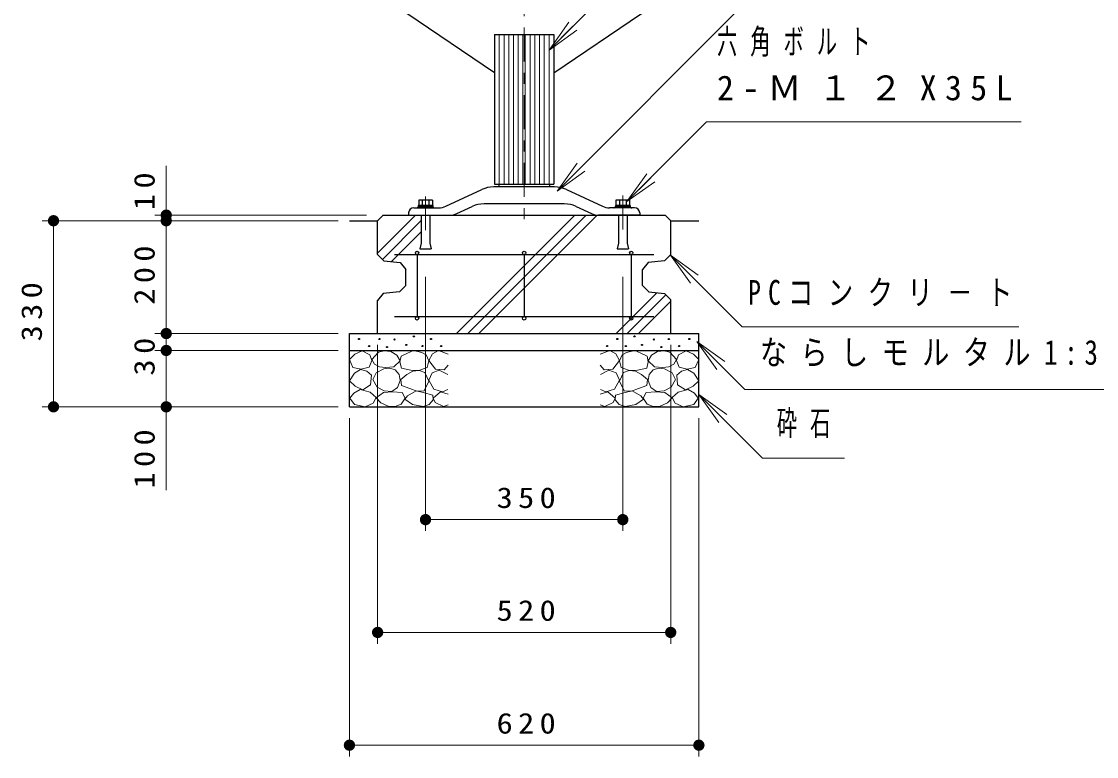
# Model space of a CAD drawing. Units: millimetres on the paper, scale 1:20. Extents: x -365 to 12, y -47 to 257.
# Drawn here: x -153.5 to -58.2, y 63.9 to 129 of the extents above; entities that cross this region are included whole.
import ezdxf

# ---------------------------------------------------------------- set-up
doc = ezdxf.new("R2010")
doc.units = ezdxf.units.MM
doc.linetypes.add('USER2', pattern=[6, 3, -1, 1, -1])
doc.layers.add('LY_1', color=7, linetype='Continuous', lineweight=25)
doc.styles.add('ＭＳ ゴシック', font='')
doc.styles.get('ＭＳ ゴシック').set_extended_font_data('MS Gothic')

# ---------------------------------------------------------------- blocks, each defined once
blk = doc.blocks.new('filled_dot')
at = {"color": 0, "linetype": 'Continuous', "lineweight": -2, "const_width": 1.25}
blk.add_lwpolyline([(-0.625, 0, 1), (0.625, 0, 1)], format="xyb", close=True, dxfattribs=at)

msp = doc.modelspace()

# ---------------------------------------------------------------- linework, layer by layer
at = {"layer": 'LY_1', "linetype": 'USER2', "lineweight": 13}
for p, q in [((-108.927, 134.48), (-108.927, 110.634)), ((-117.677, 113.509), (-117.677, 109.828)), ((-100.177, 113.578), (-100.177, 109.929))]:
    msp.add_line(p, q, dxfattribs=at)
at = {"layer": 'LY_1'}
for p, q in [((-111.552, 124.482), (-119.344, 129.738)), ((-106.302, 124.482), (-98.509, 129.738)), ((-111.552, 127.853), (-106.302, 127.853)), ((-111.552, 127.853), (-111.552, 114.603)), ((-106.302, 127.853), (-106.302, 114.603)), ((-111.552, 114.603), (-106.302, 114.603)), ((-111.177, 114.603), (-111.177, 114.353)), ((-106.677, 114.603), (-106.677, 114.353)), ((-115.877, 112.642), (-112.676, 114.122)), ((-106.227, 114.353), (-111.627, 114.353)), ((-105.177, 114.122), (-101.976, 112.642)), ((-118.397, 112.533), (-118.356, 112.574)), ((-118.327, 112.718), (-118.327, 112.603)), ((-117.027, 112.718), (-118.327, 112.718)), ((-118.285, 112.603), (-117.068, 112.603)), ((-118.283, 113.168), (-118.283, 112.718)), ((-117.07, 113.168), (-118.283, 113.168)), ((-117.98, 113.168), (-117.98, 112.718)), ((-117.373, 113.168), (-117.373, 112.718)), ((-117.07, 113.168), (-117.07, 112.718)), ((-117.027, 112.718), (-117.027, 112.603)), ((-116.997, 112.574), (-116.956, 112.532)), ((-114.9, 111.992), (-113.537, 112.622)), ((-105.366, 112.853), (-112.488, 112.853)), ((-104.316, 112.622), (-102.953, 111.992)), ((-100.856, 112.574), (-100.897, 112.532)), ((-99.527, 112.718), (-100.827, 112.718)), ((-100.827, 112.718), (-100.827, 112.603)), ((-99.568, 112.603), (-100.785, 112.603)), ((-100.783, 113.168), (-100.783, 112.718)), ((-99.57, 113.168), (-100.783, 113.168)), ((-100.48, 113.168), (-100.48, 112.718)), ((-99.873, 113.168), (-99.873, 112.718)), ((-99.57, 113.168), (-99.57, 112.718)), ((-99.527, 112.718), (-99.527, 112.603)), ((-99.456, 112.532), (-99.497, 112.574)), ((-121.927, 111.353), (-121.427, 111.853)), ((-121.427, 111.853), (-96.427, 111.853)), ((-119.177, 112.053), (-119.177, 111.853)), ((-119.177, 111.853), (-115.53, 111.853)), ((-119.177, 111.853), (-115.53, 111.853)), ((-118.727, 112.503), (-116.507, 112.503)), ((-118.051, 111.853), (-118.051, 109.355)), ((-117.301, 111.853), (-117.301, 109.352)), ((-98.677, 111.853), (-102.323, 111.853)), ((-98.677, 111.853), (-102.323, 111.853)), ((-99.127, 112.503), (-101.347, 112.503)), ((-100.551, 111.853), (-100.551, 109.355)), ((-99.801, 111.853), (-99.801, 109.352)), ((-98.677, 112.053), (-98.677, 111.853)), ((-95.926, 111.353), (-96.426, 111.853)), ((-124.426, 111.353), (-121.926, 111.353)), ((-121.926, 108.353), (-121.926, 111.353)), ((-95.926, 111.353), (-93.426, 111.353)), ((-95.926, 108.353), (-95.926, 111.353)), ((-118.052, 109.353), (-118.177, 108.853)), ((-118.176, 108.853), (-117.176, 108.853)), ((-117.302, 109.353), (-117.177, 108.853)), ((-100.552, 109.353), (-100.677, 108.853)), ((-100.676, 108.853), (-99.676, 108.853)), ((-99.802, 109.353), (-99.677, 108.853)), ((-121.926, 108.353), (-121.371, 107.798)), ((-121.371, 107.798), (-119.924, 107.653)), ((-120.427, 108.353), (-97.427, 108.353)), ((-118.427, 108.353), (-118.427, 102.853)), ((-108.927, 108.353), (-108.927, 102.853)), ((-99.427, 108.353), (-99.427, 102.853)), ((-96.482, 107.798), (-97.929, 107.653)), ((-95.926, 108.353), (-96.482, 107.798)), ((-119.924, 107.653), (-119.427, 107.045)), ((-119.426, 105.603), (-119.426, 107.045)), ((-97.929, 107.653), (-98.426, 107.045)), ((-98.426, 105.603), (-98.426, 107.045)), ((-121.429, 104.903), (-121.926, 104.295)), ((-119.982, 105.048), (-121.429, 104.903)), ((-119.426, 105.603), (-119.982, 105.048)), ((-98.426, 105.603), (-97.871, 105.048)), ((-97.871, 105.048), (-96.482, 104.909)), ((-95.926, 104.353), (-96.482, 104.909)), ((-121.926, 101.353), (-121.926, 104.295)), ((-95.926, 101.353), (-95.926, 104.353)), ((-120.427, 102.853), (-97.427, 102.853)), ((-124.426, 94.853), (-124.426, 101.353)), ((-124.426, 101.353), (-93.426, 101.353)), ((-93.426, 94.853), (-93.426, 101.353)), ((-124.426, 99.853), (-93.426, 99.853)), ((-124.426, 94.853), (-93.426, 94.853))]:
    msp.add_line(p, q, dxfattribs=at)
at = {"layer": 'LY_1', "lineweight": 13}
for p, q in [((-106.722, 126.49), (-104.954, 128.965)), ((-111.132, 127.853), (-111.132, 114.603)), ((-110.712, 127.853), (-110.712, 114.603)), ((-110.292, 127.853), (-110.292, 114.603)), ((-109.872, 127.853), (-109.872, 114.603)), ((-109.452, 127.853), (-109.452, 114.603)), ((-109.032, 127.853), (-109.032, 114.603)), ((-108.822, 127.853), (-108.822, 114.603)), ((-108.402, 127.853), (-108.402, 114.603)), ((-107.982, 127.853), (-107.982, 114.603)), ((-107.562, 127.853), (-107.562, 114.603)), ((-107.142, 127.853), (-107.142, 114.603)), ((-106.722, 126.49), (-104.6, 128.612)), ((-104.247, 128.258), (-106.722, 126.49)), ((-106.722, 127.853), (-106.722, 114.603)), ((-106.004, 113.987), (-104.237, 116.462)), ((-140.677, 111.353), (-140.677, 116.209)), ((-106.004, 113.987), (-103.883, 116.108)), ((-103.529, 115.754), (-106.004, 113.987)), ((-99.815, 113.047), (-98.047, 115.522)), ((-99.815, 113.047), (-97.694, 115.168)), ((-97.34, 114.815), (-99.815, 113.047)), ((-122.926, 111.853), (-141.677, 111.853)), ((-121.927, 108.485), (-118.559, 111.853)), ((-114.917, 101.353), (-104.417, 111.853)), ((-113.927, 101.353), (-103.427, 111.853)), ((-112.937, 101.353), (-102.437, 111.853)), ((-125.426, 111.353), (-151.677, 111.353)), ((-150.677, 94.853), (-150.677, 111.353)), ((-140.677, 101.353), (-140.677, 111.353)), ((-121.498, 107.924), (-118.051, 111.37)), ((-120.701, 107.731), (-118.051, 110.381)), ((-94.183, 105.822), (-95.951, 108.297)), ((-95.951, 108.297), (-93.476, 106.529)), ((-95.951, 108.297), (-93.829, 106.176)), ((-117.676, 106.391), (-117.676, 83.853)), ((-100.176, 106.391), (-100.176, 83.853)), ((-100.774, 101.353), (-97.152, 104.976)), ((-99.784, 101.353), (-96.355, 104.782)), ((-98.794, 101.353), (-95.926, 104.221)), ((-125.426, 101.353), (-141.677, 101.353)), ((-140.677, 97.548), (-140.677, 101.353)), ((-121.926, 100.353), (-121.926, 73.853)), ((-95.926, 100.353), (-95.926, 73.853)), ((-91.826, 98.161), (-93.594, 100.636)), ((-93.594, 100.636), (-91.119, 98.868)), ((-93.594, 100.636), (-91.472, 98.514)), ((-125.426, 99.853), (-141.677, 99.853)), ((-140.677, 87.474), (-140.677, 99.853)), ((-91.659, 93.476), (-93.426, 95.951)), ((-93.426, 95.951), (-90.952, 94.183)), ((-93.426, 95.951), (-91.305, 93.829)), ((-125.426, 94.853), (-151.677, 94.853)), ((-124.426, 93.853), (-124.426, 63.853)), ((-93.426, 93.853), (-93.426, 63.853)), ((-100.176, 84.853), (-117.676, 84.853)), ((-95.926, 74.853), (-121.926, 74.853)), ((-93.426, 64.853), (-124.426, 64.853))]:
    msp.add_line(p, q, dxfattribs=at)
for points in [[(-106.722, 126.49), (-95.18, 138.032), (-59.688, 138.032)], [(-106.004, 113.987), (-89.398, 130.593), (-31.797, 130.593)], [(-99.815, 113.047), (-92.744, 120.118), (-64.821, 120.118)], [(-95.951, 108.297), (-89.587, 101.933), (-65.044, 101.933)], [(-93.594, 100.636), (-89.351, 96.393), (-43.006, 96.393)], [(-115.676, 99.518), (-116.532, 99.835), (-117.071, 99.566), (-117.387, 98.964), (-116.801, 98.203), (-116.025, 98.14), (-115.676, 98.536)], [(-102.177, 99.518), (-101.321, 99.835), (-100.783, 99.566), (-100.466, 98.964), (-101.052, 98.203), (-101.828, 98.14), (-102.177, 98.536)], [(-115.692, 97.712), (-116.453, 98.108), (-117.086, 97.855), (-117.387, 97.205), (-116.944, 96.429), (-116.183, 96.191), (-115.692, 96.397)], [(-102.161, 97.712), (-101.4, 98.108), (-100.767, 97.855), (-100.466, 97.205), (-100.909, 96.429), (-101.67, 96.191), (-102.161, 96.397)], [(-115.676, 95.985), (-116.342, 96.191), (-116.991, 95.637), (-116.817, 95.241), (-116.088, 94.876), (-115.676, 95.035)], [(-102.177, 95.985), (-101.511, 96.191), (-100.862, 95.637), (-101.036, 95.241), (-101.765, 94.876), (-102.177, 95.035)], [(-93.426, 95.951), (-87.779, 90.304), (-80.512, 90.304)]]:
    msp.add_lwpolyline(points, dxfattribs=at)
for points in [[(-123.304, 99.823), (-123.938, 99.522), (-124.413, 99.047), (-124.112, 98.35), (-123.383, 98.207), (-122.686, 98.366), (-122.433, 98.952), (-122.623, 99.459)], [(-121.333, 99.828), (-121.86, 99.693), (-122.441, 99.057), (-122.211, 98.639), (-121.754, 98.401), (-121.238, 98.328), (-120.495, 98.395), (-119.927, 98.936), (-120.211, 99.436), (-120.744, 99.746)], [(-118.742, 99.838), (-119.279, 99.614), (-119.825, 99.346), (-119.941, 98.845), (-119.807, 98.281), (-118.983, 98.12), (-118.259, 98.075), (-117.534, 98.335), (-117.381, 98.943), (-117.614, 99.453), (-118.017, 99.677)], [(-99.111, 99.838), (-98.574, 99.614), (-98.028, 99.346), (-97.912, 98.845), (-98.046, 98.281), (-98.87, 98.12), (-99.595, 98.075), (-100.32, 98.335), (-100.472, 98.943), (-100.239, 99.453), (-99.836, 99.677)], [(-96.52, 99.828), (-95.993, 99.693), (-95.412, 99.057), (-95.642, 98.639), (-96.099, 98.401), (-96.615, 98.328), (-97.358, 98.395), (-97.926, 98.936), (-97.642, 99.436), (-97.109, 99.746)], [(-94.549, 99.823), (-93.915, 99.522), (-93.44, 99.047), (-93.741, 98.35), (-94.47, 98.207), (-95.167, 98.366), (-95.421, 98.952), (-95.23, 99.459)], [(-121.968, 96.611), (-121.347, 96.266), (-120.671, 96.219), (-120.157, 96.581), (-119.914, 97.179), (-120.025, 97.716), (-120.373, 98.125), (-120.839, 98.29), (-121.373, 98.233), (-122.063, 97.864), (-122.36, 97.287)], [(-95.885, 96.611), (-96.507, 96.266), (-97.183, 96.219), (-97.696, 96.581), (-97.939, 97.179), (-97.828, 97.716), (-97.48, 98.125), (-97.014, 98.29), (-96.48, 98.233), (-95.79, 97.864), (-95.493, 97.287)], [(-123.431, 98.176), (-123.969, 97.827), (-124.413, 97.146), (-123.906, 96.686), (-123.241, 96.37), (-122.544, 96.813), (-122.464, 97.653), (-122.872, 98.015)], [(-118.792, 98.007), (-119.346, 97.71), (-119.873, 97.291), (-119.819, 96.737), (-119.076, 96.467), (-118.441, 96.25), (-117.792, 96.278), (-117.386, 97.142), (-117.738, 97.899), (-118.241, 98.064)], [(-99.061, 98.007), (-98.507, 97.71), (-97.98, 97.291), (-98.034, 96.737), (-98.777, 96.467), (-99.413, 96.25), (-100.061, 96.278), (-100.467, 97.142), (-100.115, 97.899), (-99.612, 98.064)], [(-94.422, 98.176), (-93.884, 97.827), (-93.44, 97.146), (-93.947, 96.686), (-94.613, 96.37), (-95.31, 96.813), (-95.389, 97.653), (-94.981, 98.015)], [(-123.472, 96.379), (-124.04, 96.06), (-124.378, 95.637), (-123.975, 95.071), (-123.032, 94.868), (-122.316, 95.187), (-122.043, 95.692), (-122.582, 96.148)], [(-94.381, 96.379), (-93.813, 96.06), (-93.475, 95.637), (-93.878, 95.071), (-94.821, 94.868), (-95.537, 95.187), (-95.81, 95.692), (-95.271, 96.148)], [(-120.617, 96.172), (-121.4, 96.131), (-122.063, 95.658), (-121.63, 95.199), (-120.941, 94.888), (-120.376, 94.88), (-119.833, 95.104), (-119.495, 95.631), (-119.752, 96.118)], [(-118.501, 96.263), (-119.272, 95.844), (-119.515, 95.547), (-118.826, 95.061), (-117.88, 94.871), (-117.35, 95.055), (-117.001, 95.48), (-117.028, 95.899), (-117.893, 96.128)], [(-99.352, 96.263), (-98.582, 95.844), (-98.338, 95.547), (-99.028, 95.061), (-99.974, 94.871), (-100.503, 95.055), (-100.852, 95.48), (-100.825, 95.899), (-99.96, 96.128)], [(-97.237, 96.172), (-96.453, 96.131), (-95.791, 95.658), (-96.223, 95.199), (-96.912, 94.888), (-97.477, 94.88), (-98.021, 95.104), (-98.358, 95.631), (-98.102, 96.118)]]:
    msp.add_lwpolyline(points, close=True, dxfattribs=at)
at = {"layer": 'LY_1'}
for centre, radius in [((-118.427, 108.503), 0.15), ((-108.927, 108.503), 0.15), ((-99.427, 108.503), 0.15), ((-118.427, 102.703), 0.15), ((-108.927, 102.703), 0.15), ((-99.427, 102.703), 0.15), ((-118.715, 101.105), 0.05), ((-99.139, 101.105), 0.05), ((-123.577, 100.867), 0.05), ((-122.672, 100.247), 0.05), ((-121.766, 100.867), 0.05), ((-121.098, 100.152), 0.05), ((-120.431, 100.819), 0.05), ((-119.382, 100.343), 0.05), ((-117.952, 100.247), 0.05), ((-117.189, 100.867), 0.05), ((-116.283, 100.247), 0.05), ((-101.57, 100.247), 0.05), ((-100.664, 100.867), 0.05), ((-99.901, 100.247), 0.05), ((-98.471, 100.343), 0.05), ((-97.422, 100.819), 0.05), ((-96.755, 100.152), 0.05), ((-96.087, 100.867), 0.05), ((-95.182, 100.247), 0.05), ((-94.276, 100.867), 0.05)]:
    msp.add_circle(centre, radius, dxfattribs=at)
for centre, radius, start, end in [((-111.627, 111.853), 2.5, 89.99998, 114.8206), ((-106.227, 111.853), 2.5, 65.17946, 89.99998), ((-118.468, 112.603), 0.1, 270.00002, 315.00046), ((-118.285, 112.503), 0.1, 89.99998, 135.00001), ((-117.068, 112.503), 0.1, 45, 89.99998), ((-116.885, 112.603), 0.1, 224.99999, 270.00002), ((-116.507, 114.003), 1.5, 270.00002, 294.82059), ((-112.488, 110.353), 2.5, 89.99998, 114.8206), ((-105.366, 110.353), 2.5, 65.17946, 89.99998), ((-101.347, 114.003), 1.5, 245.1794, 270.00002), ((-100.968, 112.603), 0.1, 269.99996, 315), ((-100.785, 112.503), 0.1, 89.99998, 134.99996), ((-99.568, 112.503), 0.1, 44.99995, 89.99998), ((-99.385, 112.603), 0.1, 224.99952, 269.99996), ((-118.727, 112.053), 0.45, 89.99998, 179.99996), ((-115.53, 113.353), 1.5, 270.00002, 294.82057), ((-102.323, 113.353), 1.5, 245.17947, 270.00002), ((-99.127, 112.053), 0.45, 0, 89.99998)]:
    msp.add_arc(centre, radius, start, end, dxfattribs=at)

# ---------------------------------------------------------------- block references
at = {"layer": 'LY_1', "lineweight": 13, "xscale": 0.4, "yscale": 0.4}
for p, rotation in [((-150.677, 111.353), 270), ((-140.677, 111.853), 270), ((-140.677, 111.353), 270), ((-140.677, 101.353), 270), ((-140.677, 99.853), 270), ((-150.677, 94.853), 90), ((-140.677, 94.853), 90), ((-100.176, 84.853), 180), ((-95.926, 74.853), 180), ((-93.426, 64.853), 180)]:
    msp.add_blockref('filled_dot', p, dxfattribs=dict(at, rotation=rotation))
for p in [(-117.676, 84.853), (-121.926, 74.853), (-124.426, 64.853)]:
    msp.add_blockref('filled_dot', p, dxfattribs=at)

# ---------------------------------------------------------------- texts
at = {"layer": 'LY_1', "style": 'ＭＳ ゴシック'}
for s, insert, char_height, attachment_point in [('\\T1.64;\\W0.6;六角ボルト', (-91.821, 127.118), 2.199, 4), ('\\T1.5;2-Ｍ１２X35L', (-91.821, 123.118), 2.199, 4), ('\\T1.57;\\W0.75;PCコンクリ－ト', (-89.044, 104.933), 2.199, 4), ('\\T1.5;\\W0.8;ならしモルタル1:3(空練り)', (-88.006, 99.393), 2.199, 4), ('\\T1.64;\\W0.6;砕石', (-86.512, 93.304), 2.199, 4), ('\\T1.33;\\W1.15;350', (-108.511, 85.853), 1.833, 8), ('\\T1.33;\\W1.15;520', (-108.511, 75.853), 1.833, 8), ('\\T1.33;\\W1.15;620', (-108.511, 65.853), 1.833, 8)]:
    msp.add_mtext(s, dxfattribs=dict(at, insert=insert, char_height=char_height, attachment_point=attachment_point))
at = {"layer": 'LY_1', "char_height": 1.833, "attachment_point": 8, "rotation": 90, "style": 'ＭＳ ゴシック'}
for s, insert in [('\\T1.34;\\W1.15;10', (-141.677, 114.209)), ('\\T1.33;\\W1.15;200', (-141.677, 106.77)), ('\\T1.33;\\W1.15;330', (-151.677, 103.518)), ('\\T1.34;\\W1.15;30', (-141.677, 99.548)), ('\\T1.33;\\W1.15;100', (-141.677, 90.474))]:
    msp.add_mtext(s, dxfattribs=dict(at, insert=insert))

doc.saveas('drawing.dxf')
